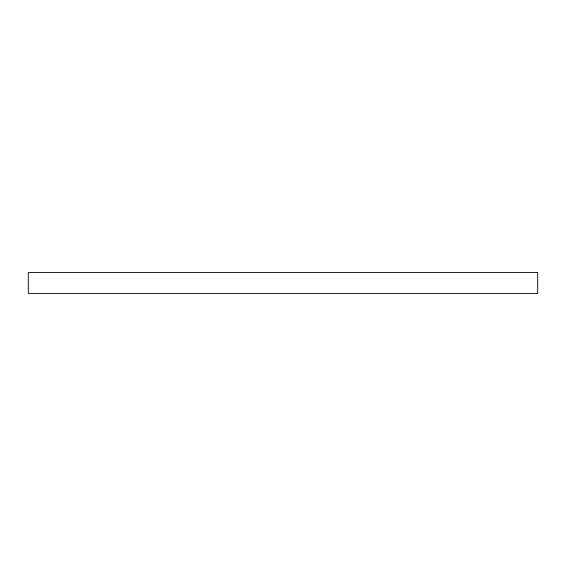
<?xml version="1.0" encoding="UTF-8"?>
<svg xmlns="http://www.w3.org/2000/svg" width="566" height="566" viewBox="0 0 566 566"><rect width="100%" height="100%" fill="white"/><g stroke="black" fill="none" stroke-linecap="round" stroke-linejoin="round"><path stroke-width="0.85" d="M537.7 272.564L28.3 272.564L28.3 293.436L537.7 293.436L537.7 272.564"/></g></svg>
